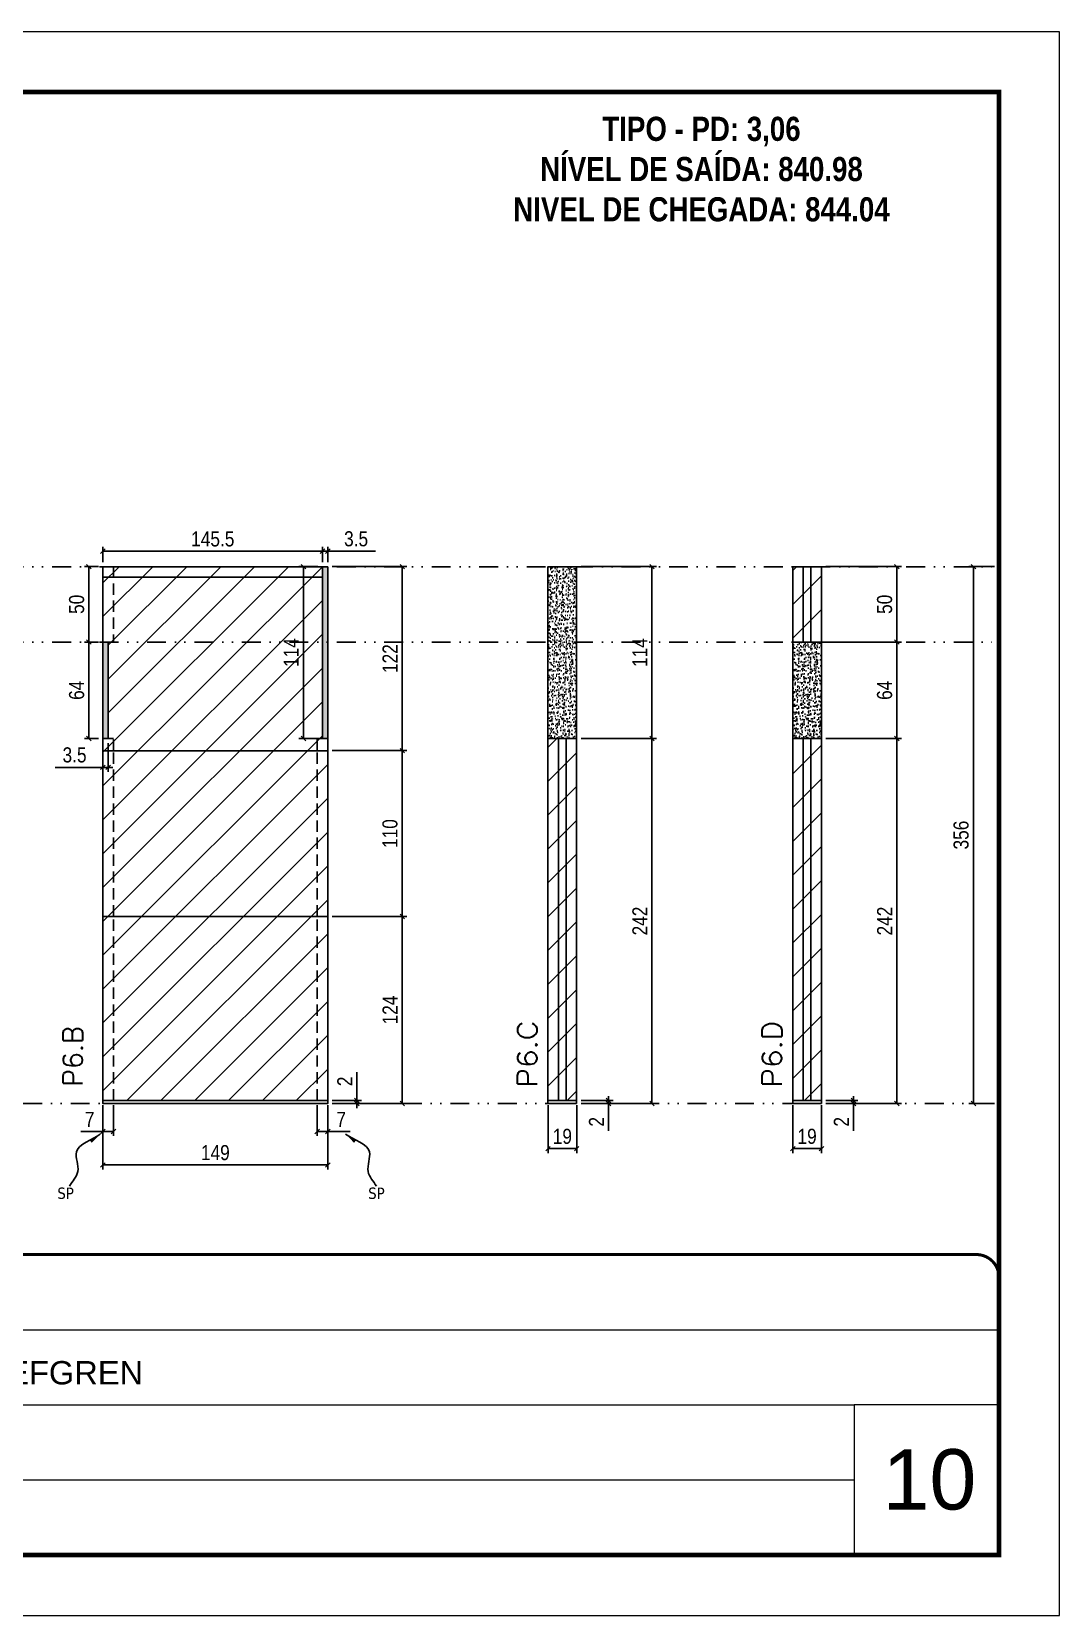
# Model space of a CAD drawing. Extents: x 14400 to 27878, y -21631 to 6985.
# Drawn here: x 16816 to 17497, y 3638 to 4688 of the extents above; entities that cross this region are included whole.
import ezdxf

# ---------------------------------------------------------------- set-up
doc = ezdxf.new("R2010")
doc.units = 0
for name, pattern in [('CONTINUO', [0]), ('DASHED', [0.75, 0.5, -0.25]), ('DIVIDE2', [0.625, 0.25, -0.125, 0, -0.125, 0, -0.125]), ('HIDDEN', [0.375, 0.25, -0.125])]:
    doc.linetypes.add(name, pattern=pattern)
for name, color, linetype, lineweight in [('CARIMBO', 255, 'Continuous', 9), ('Folhas', 255, 'Continuous', 9), ('Hachura', 251, 'Continuous', 9), ('SARRAFO DE PRESSAO', 251, 'DASHED', 9), ('Texto Seção', 7, 'Continuous', 15)]:
    doc.layers.add(name, color=color, linetype=linetype, lineweight=lineweight)
for name, color, linetype in [('COTA', 241, 'Continuous'), ('NOMENCLATURA', 7, 'Continuous'), ('Nível', 160, 'Continuous'), ('Painéis', 200, 'Continuous'), ('SARR_2.2x7', 40, 'Continuous'), ('texto', 7, 'Continuous')]:
    doc.layers.add(name, color=color, linetype=linetype)
doc.styles.add('ARIAL', font='arial.ttf')
doc.styles.add('COTA TECNICA', font='techl___.ttf', dxfattribs={"height": 10})
doc.styles.add('COTA TECNICA-50', font='techl___.ttf', dxfattribs={"height": 10})
doc.styles.add('REGUA-120', font='ROMANS.shx', dxfattribs={"height": 15})
doc.styles.add('ROMANC', font='techb___.ttf', dxfattribs={"height": 2.5})
doc.styles.get("Standard").update_dxf_attribs({"font": 'arial.ttf'})
doc.dimstyles.new('COTA PAINEL-50', dxfattribs={"dimtxt": 10, "dimasz": 3, "dimexe": 3, "dimexo": 3, "dimgap": 3, "dimtad": 1, "dimdec": 1, "dimzin": 12, "dimdsep": 46, "dimtxsty": 'COTA TECNICA-50', "dimblk1": 'OBLIQUE', "dimblk2": 'OBLIQUE', "dimsah": 1, "dimcen": 0.9, "dimclrd": 4, "dimclre": 4, "dimclrt": 240, "dimadec": 1, "dimazin": 3, "dimtfac": 1, "dimtdec": 1, "dimtmove": 0, "dimatfit": 3, "dimfxl": 1, "dimtolj": 1, "dimtzin": 12, "dimarcsym": 0})
doc.dimstyles.new('PAINEL', dxfattribs={"dimtxt": 10, "dimasz": 3, "dimexe": 3, "dimexo": 3, "dimgap": 3, "dimtad": 1, "dimdec": 1, "dimzin": 12, "dimdsep": 46, "dimtxsty": 'COTA TECNICA', "dimblk1": 'OBLIQUE', "dimblk2": 'OBLIQUE', "dimsah": 1, "dimcen": 0.9, "dimclrd": 4, "dimclre": 4, "dimclrt": 240, "dimadec": 1, "dimazin": 3, "dimtfac": 1, "dimtdec": 1, "dimtmove": 0, "dimatfit": 3, "dimfxl": 1, "dimtolj": 1, "dimtzin": 12, "dimarcsym": 0})
doc.dimstyles.get("Standard").update_dxf_attribs({"dimtxt": 0.18, "dimasz": 0.18, "dimexe": 0.18, "dimexo": 0.0625, "dimgap": 0.09, "dimtad": 0, "dimtih": 1, "dimtoh": 1, "dimdec": 4, "dimzin": 0, "dimdsep": 46, "dimtxsty": 'Standard', "dimcen": 0.09, "dimadec": 0, "dimazin": 0, "dimtfac": 1, "dimtdec": 4, "dimtofl": 0, "dimtmove": 0, "dimatfit": 3, "dimfxl": 1, "dimtolj": 1, "dimtzin": 0, "dimarcsym": 0})
pattern_1 = [(50, (-1585, 2e-12), (5.4655401, -0.4781726), [0.5715, -6.2865]), (355, (-1585, 2e-12), (-1.0573026, 5.7317054), [0.4572, -5.0292175]), (100.451445, (-1584.5445, -0.04), (4.4082374, 5.2535326), [0.4857003, -5.3427073]), (46.1842, (-1585, 1.524), (8.1323712, -1.2612698), [0.85725, -9.42975]), (96.635558, (-1584.322, 1.419), (7.122124, 7.4227837), [0.7285507, -8.0140682]), (351.18415, (-1585, 1.524), (7.122124, 7.4227837), [0.685799, -7.543792]), (21, (-1584.238, 1.143), (4.5484317, -3.0679559), [0.5715, -6.2865]), (326, (-1584.238, 1.143), (1.8540609, 5.525639), [0.4572, -5.0292]), (71.451445, (-1583.859, 0.8873), (6.4024926, 2.457683), [0.4857003, -5.3426981]), (37.5, (-1585, 2e-12), (0.0926581, 2.53665117), [0, -4.96824, 0, -5.1054, 0, -5.04825]), (7.5, (-1585, 2e-12), (2.00458988, 3.00541724), [0, -2.91084, 0, -4.85394, 0, -1.92405]), (327.5, (-1586.6993, 2e-12), (4.06771786, -0.17186232), [0, -1.905, 0, -5.9436, 0, -7.8867]), (317.5, (-1587.4613, 2e-12), (4.44387544, 0.7627947), [0, -2.4765, 0, -3.94716, 0, -5.6007])]

# ---------------------------------------------------------------- blocks, each defined once
blk = doc.blocks.new('9999999999')
at = {"color": 30, "linetype": 'CONTINUO'}
for p, q in [((98564.6, 34379.6), (99584, 34379.6)), ((98564.6, 34329.8), (99488, 34329.8)), ((99584, 34329.8), (99488, 34329.8)), ((99488, 34329.8), (99488, 34230.2)), ((98564.6, 34280), (99488, 34280))]:
    blk.add_line(p, q, dxfattribs=at)
at = {"color": 30, "linetype": 'CONTINUO', "const_width": 2}
blk.add_lwpolyline([(99584, 34230.2), (99584, 34414.4, 0.414214), (99569, 34429.4), (98229, 34429.4, 0.414214), (98214, 34414.4), (98214, 34245.2, 0.414214), (98229, 34230.2), (99584, 34230.2)], format="xyb", dxfattribs=at)
at = {"layer": 'Folhas'}
blk.add_lwpolyline([(98139, 34190.2), (99624, 34190.2), (99624, 35240.2), (98139, 35240.2)], close=True, dxfattribs=at)
at = {"layer": 'Folhas', "color": 30, "const_width": 3}
blk.add_lwpolyline([(98214, 34230.2), (99584, 34230.2), (99584, 35200.2), (98214, 35200.2)], close=True, dxfattribs=at)
at = {"color": 7, "linetype": 'Continuous', "ltscale": 5, "style": 'ARIAL'}
blk.add_text('LEAF LOEFGREN', height=15.483, dxfattribs=at).set_placement((98837.7, 34343.3))
blk = doc.blocks.new('_Oblique')
at = {"color": 0, "linetype": 'ByBlock', "lineweight": -2}
blk.add_line((-0.5, -0.5), (0.5, 0.5), dxfattribs=at)
blk = doc.blocks.new('*D999')
at = {"layer": 'COTA', "color": 4, "lineweight": -2, "transparency": 16777216}
for p, q in [((17454, 4332.9), (17437.1, 4332.9)), ((17440.1, 3976.9), (17440.1, 4332.9)), ((17454, 3976.9), (17437.1, 3976.9))]:
    blk.add_line(p, q, dxfattribs=at)
at = {"layer": 'Defpoints', "color": 0, "transparency": 16777216}
for p in [(17440.1, 4332.9), (17457, 4332.9), (17457, 3976.9)]:
    blk.add_point(p, dxfattribs=at)
at = {"layer": 'COTA', "color": 4, "lineweight": -2, "transparency": 16777216, "xscale": 3, "yscale": 3, "zscale": 3}
for p, rotation in [((17440.1, 4332.9), 90), ((17440.1, 3976.9), 270)]:
    blk.add_blockref('_Oblique', p, dxfattribs=dict(at, rotation=rotation))
at = {"layer": 'COTA', "color": 240, "transparency": 16777216, "insert": (17431.9, 4154.9), "char_height": 10, "attachment_point": 5, "rotation": 90, "style": 'COTA TECNICA'}
blk.add_mtext('\\A1;356', dxfattribs=at)
blk = doc.blocks.new('*D989')
at = {"layer": 'COTA', "color": 4, "lineweight": -2, "transparency": 16777216}
for p, q in [((16863.1, 3975.9), (16863.1, 3933.2)), ((17012.1, 3975.9), (17012.1, 3933.2)), ((17012.1, 3936.2), (16863.1, 3936.2))]:
    blk.add_line(p, q, dxfattribs=at)
at = {"layer": 'Defpoints', "color": 0, "transparency": 16777216}
for p in [(16863.1, 3978.9), (17012.1, 3978.9), (16863.1, 3936.2)]:
    blk.add_point(p, dxfattribs=at)
at = {"layer": 'COTA', "color": 4, "lineweight": -2, "transparency": 16777216, "xscale": 3, "yscale": 3, "zscale": 3, "rotation": 180}
blk.add_blockref('_Oblique', (16863.1, 3936.2), dxfattribs=at)
at = {"layer": 'COTA', "color": 4, "lineweight": -2, "transparency": 16777216, "xscale": 3, "yscale": 3, "zscale": 3}
blk.add_blockref('_Oblique', (17012.1, 3936.2), dxfattribs=at)
at = {"layer": 'COTA', "color": 240, "transparency": 16777216, "insert": (16937.6, 3944.3), "char_height": 10, "attachment_point": 5, "style": 'COTA TECNICA'}
blk.add_mtext('\\A1;149', dxfattribs=at)
blk = doc.blocks.new('*D990')
at = {"layer": 'COTA', "color": 4, "lineweight": -2, "transparency": 16777216}
for p, q in [((17005.1, 3975.9), (17005.1, 3955.4)), ((17012.1, 3973.9), (17012.1, 3955.4)), ((17005.1, 3958.4), (17012.1, 3958.4)), ((17012.1, 3958.4), (17026.9, 3958.4))]:
    blk.add_line(p, q, dxfattribs=at)
at = {"layer": 'Defpoints', "color": 0, "transparency": 16777216}
for p in [(17005.1, 3978.9), (17012.1, 3976.9), (17012.1, 3958.4)]:
    blk.add_point(p, dxfattribs=at)
at = {"layer": 'COTA', "color": 4, "lineweight": -2, "transparency": 16777216, "xscale": 3, "yscale": 3, "zscale": 3, "rotation": 180}
blk.add_blockref('_Oblique', (17005.1, 3958.4), dxfattribs=at)
at = {"layer": 'COTA', "color": 4, "lineweight": -2, "transparency": 16777216, "xscale": 3, "yscale": 3, "zscale": 3}
blk.add_blockref('_Oblique', (17012.1, 3958.4), dxfattribs=at)
at = {"layer": 'COTA', "color": 240, "transparency": 16777216, "insert": (17021, 3966.4), "char_height": 10, "attachment_point": 5, "style": 'COTA TECNICA-50'}
blk.add_mtext('\\A1;7', dxfattribs=at)
blk = doc.blocks.new('*D991')
at = {"layer": 'COTA', "color": 4, "lineweight": -2, "transparency": 16777216}
for p, q in [((16863.1, 3973.9), (16863.1, 3955.4)), ((16870.1, 3975.9), (16870.1, 3955.4)), ((16863.1, 3958.4), (16848.4, 3958.4)), ((16870.1, 3958.4), (16863.1, 3958.4))]:
    blk.add_line(p, q, dxfattribs=at)
at = {"layer": 'Defpoints', "color": 0, "transparency": 16777216}
for p in [(16863.1, 3976.9), (16870.1, 3978.9), (16863.1, 3958.4)]:
    blk.add_point(p, dxfattribs=at)
at = {"layer": 'COTA', "color": 4, "lineweight": -2, "transparency": 16777216, "xscale": 3, "yscale": 3, "zscale": 3, "rotation": 180}
blk.add_blockref('_Oblique', (16863.1, 3958.4), dxfattribs=at)
at = {"layer": 'COTA', "color": 4, "lineweight": -2, "transparency": 16777216, "xscale": 3, "yscale": 3, "zscale": 3}
blk.add_blockref('_Oblique', (16870.1, 3958.4), dxfattribs=at)
at = {"layer": 'COTA', "color": 240, "transparency": 16777216, "insert": (16854.3, 3966.4), "char_height": 10, "attachment_point": 5, "style": 'COTA TECNICA-50'}
blk.add_mtext('\\A1;7', dxfattribs=at)
blk = doc.blocks.new('*D1004')
at = {"layer": 'COTA', "color": 4, "linetype": 'ByBlock', "lineweight": -2, "transparency": 16777216}
for p, q in [((17015.1, 4100.9), (17064.5, 4100.9)), ((17061.5, 3976.9), (17061.5, 4100.9)), ((17015.1, 3976.9), (17064.5, 3976.9))]:
    blk.add_line(p, q, dxfattribs=at)
at = {"layer": 'Defpoints', "color": 0, "linetype": 'ByBlock', "transparency": 16777216}
for p in [(17012.1, 4100.9), (17061.5, 4100.9), (17012.1, 3976.9)]:
    blk.add_point(p, dxfattribs=at)
at = {"layer": 'COTA', "color": 4, "linetype": 'ByBlock', "lineweight": -2, "transparency": 16777216, "xscale": 3, "yscale": 3, "zscale": 3}
for p, rotation in [((17061.5, 4100.9), 90), ((17061.5, 3976.9), 270)]:
    blk.add_blockref('_Oblique', p, dxfattribs=dict(at, rotation=rotation))
at = {"layer": 'COTA', "color": 240, "linetype": 'ByBlock', "transparency": 16777216, "insert": (17053.4, 4038.9), "char_height": 10, "attachment_point": 5, "rotation": 90, "style": 'COTA TECNICA'}
blk.add_mtext('\\A1;124', dxfattribs=at)
blk = doc.blocks.new('*D992')
at = {"layer": 'COTA', "color": 4, "lineweight": -2, "transparency": 16777216}
for p, q in [((17031.4, 3978.9), (17031.4, 3997.7)), ((17015.1, 3978.9), (17034.4, 3978.9)), ((17015.1, 3976.9), (17034.4, 3976.9)), ((17031.4, 3976.9), (17031.4, 3978.9)), ((17031.4, 3976.9), (17031.4, 3973.9))]:
    blk.add_line(p, q, dxfattribs=at)
at = {"layer": 'Defpoints', "color": 0, "transparency": 16777216}
for p in [(17012.1, 3978.9), (17012.1, 3976.9), (17031.4, 3976.9)]:
    blk.add_point(p, dxfattribs=at)
at = {"layer": 'COTA', "color": 4, "lineweight": -2, "transparency": 16777216, "xscale": 3, "yscale": 3, "zscale": 3}
for p, rotation in [((17031.4, 3978.9), 270), ((17031.4, 3976.9), 90)]:
    blk.add_blockref('_Oblique', p, dxfattribs=dict(at, rotation=rotation))
at = {"layer": 'COTA', "color": 240, "transparency": 16777216, "insert": (17023.4, 3991.6), "char_height": 10, "attachment_point": 5, "rotation": 90, "style": 'COTA TECNICA-50'}
blk.add_mtext('\\A1;2', dxfattribs=at)
blk = doc.blocks.new('*D1005')
at = {"layer": 'COTA', "color": 4, "linetype": 'ByBlock', "lineweight": -2, "transparency": 16777216}
for p, q in [((17015.1, 4100.9), (17064.5, 4100.9)), ((17061.5, 3976.9), (17061.5, 4100.9)), ((17015.1, 3976.9), (17064.5, 3976.9))]:
    blk.add_line(p, q, dxfattribs=at)
at = {"layer": 'Defpoints', "color": 0, "linetype": 'ByBlock', "transparency": 16777216}
for p in [(17012.1, 4100.9), (17061.5, 4100.9), (17012.1, 3976.9)]:
    blk.add_point(p, dxfattribs=at)
at = {"layer": 'COTA', "color": 4, "linetype": 'ByBlock', "lineweight": -2, "transparency": 16777216, "xscale": 3, "yscale": 3, "zscale": 3}
for p, rotation in [((17061.5, 4100.9), 90), ((17061.5, 3976.9), 270)]:
    blk.add_blockref('_Oblique', p, dxfattribs=dict(at, rotation=rotation))
at = {"layer": 'COTA', "color": 240, "linetype": 'ByBlock', "transparency": 16777216, "insert": (17053.4, 4038.9), "char_height": 10, "attachment_point": 5, "rotation": 90, "style": 'COTA TECNICA'}
blk.add_mtext('\\A1;124', dxfattribs=at)
blk = doc.blocks.new('*D1006')
at = {"layer": 'COTA', "color": 4, "lineweight": -2, "transparency": 16777216}
for p, q in [((17015.1, 4210.9), (17064.5, 4210.9)), ((17061.5, 4100.9), (17061.5, 4210.9)), ((17015.1, 4100.9), (17064.5, 4100.9))]:
    blk.add_line(p, q, dxfattribs=at)
at = {"layer": 'Defpoints', "color": 0, "transparency": 16777216}
for p in [(17012.1, 4210.9), (17061.5, 4210.9), (17012.1, 4100.9)]:
    blk.add_point(p, dxfattribs=at)
at = {"layer": 'COTA', "color": 4, "lineweight": -2, "transparency": 16777216, "xscale": 3, "yscale": 3, "zscale": 3}
for p, rotation in [((17061.5, 4210.9), 90), ((17061.5, 4100.9), 270)]:
    blk.add_blockref('_Oblique', p, dxfattribs=dict(at, rotation=rotation))
at = {"layer": 'COTA', "color": 240, "transparency": 16777216, "insert": (17053.4, 4155.9), "char_height": 10, "attachment_point": 5, "rotation": 90, "style": 'COTA TECNICA'}
blk.add_mtext('\\A1;110', dxfattribs=at)
blk = doc.blocks.new('*D993')
at = {"layer": 'COTA', "color": 4, "lineweight": -2, "transparency": 16777216}
for p, q in [((17158.1, 3975.9), (17158.1, 3944)), ((17177.1, 3975.9), (17177.1, 3944)), ((17158.1, 3947), (17177.1, 3947))]:
    blk.add_line(p, q, dxfattribs=at)
at = {"layer": 'Defpoints', "color": 0, "transparency": 16777216}
for p in [(17158.1, 3978.9), (17177.1, 3978.9), (17177.1, 3947)]:
    blk.add_point(p, dxfattribs=at)
at = {"layer": 'COTA', "color": 4, "lineweight": -2, "transparency": 16777216, "xscale": 3, "yscale": 3, "zscale": 3, "rotation": 180}
blk.add_blockref('_Oblique', (17158.1, 3947), dxfattribs=at)
at = {"layer": 'COTA', "color": 4, "lineweight": -2, "transparency": 16777216, "xscale": 3, "yscale": 3, "zscale": 3}
blk.add_blockref('_Oblique', (17177.1, 3947), dxfattribs=at)
at = {"layer": 'COTA', "color": 240, "transparency": 16777216, "insert": (17167.6, 3955.1), "char_height": 10, "attachment_point": 5, "style": 'COTA TECNICA'}
blk.add_mtext('\\A1;19', dxfattribs=at)
blk = doc.blocks.new('*D994')
at = {"layer": 'COTA', "color": 4, "lineweight": -2, "transparency": 16777216}
for p, q in [((17198.2, 3978.9), (17198.2, 3981.9)), ((17180.1, 3978.9), (17201.2, 3978.9)), ((17180.1, 3976.9), (17201.2, 3976.9)), ((17198.2, 3978.9), (17198.2, 3976.9)), ((17198.2, 3976.9), (17198.2, 3958.7))]:
    blk.add_line(p, q, dxfattribs=at)
at = {"layer": 'Defpoints', "color": 0, "transparency": 16777216}
for p in [(17177.1, 3978.9), (17177.1, 3976.9), (17198.2, 3978.9)]:
    blk.add_point(p, dxfattribs=at)
at = {"layer": 'COTA', "color": 4, "lineweight": -2, "transparency": 16777216, "xscale": 3, "yscale": 3, "zscale": 3}
for p, rotation in [((17198.2, 3978.9), 270), ((17198.2, 3976.9), 90)]:
    blk.add_blockref('_Oblique', p, dxfattribs=dict(at, rotation=rotation))
at = {"layer": 'COTA', "color": 240, "transparency": 16777216, "insert": (17190.2, 3964.8), "char_height": 10, "attachment_point": 5, "rotation": 90, "style": 'COTA TECNICA-50'}
blk.add_mtext('\\A1;2', dxfattribs=at)
blk = doc.blocks.new('*D995')
at = {"layer": 'COTA', "color": 4, "lineweight": -2, "transparency": 16777216}
for p, q in [((17180.1, 4218.9), (17230, 4218.9)), ((17227, 3976.9), (17227, 4218.9)), ((17180.1, 3976.9), (17230, 3976.9))]:
    blk.add_line(p, q, dxfattribs=at)
at = {"layer": 'Defpoints', "color": 0, "transparency": 16777216}
for p in [(17177.1, 4218.9), (17227, 4218.9), (17177.1, 3976.9)]:
    blk.add_point(p, dxfattribs=at)
at = {"layer": 'COTA', "color": 4, "lineweight": -2, "transparency": 16777216, "xscale": 3, "yscale": 3, "zscale": 3}
for p, rotation in [((17227, 4218.9), 90), ((17227, 3976.9), 270)]:
    blk.add_blockref('_Oblique', p, dxfattribs=dict(at, rotation=rotation))
at = {"layer": 'COTA', "color": 240, "transparency": 16777216, "insert": (17219, 4097.9), "char_height": 10, "attachment_point": 5, "rotation": 90, "style": 'COTA TECNICA-50'}
blk.add_mtext('\\A1;242', dxfattribs=at)
blk = doc.blocks.new('*D996')
at = {"layer": 'COTA', "color": 4, "lineweight": -2, "transparency": 16777216}
for p, q in [((17320.3, 3975.9), (17320.3, 3944)), ((17339.3, 3975.9), (17339.3, 3944)), ((17320.3, 3947), (17339.3, 3947))]:
    blk.add_line(p, q, dxfattribs=at)
at = {"layer": 'Defpoints', "color": 0, "transparency": 16777216}
for p in [(17320.3, 3978.9), (17339.3, 3978.9), (17339.3, 3947)]:
    blk.add_point(p, dxfattribs=at)
at = {"layer": 'COTA', "color": 4, "lineweight": -2, "transparency": 16777216, "xscale": 3, "yscale": 3, "zscale": 3, "rotation": 180}
blk.add_blockref('_Oblique', (17320.3, 3947), dxfattribs=at)
at = {"layer": 'COTA', "color": 4, "lineweight": -2, "transparency": 16777216, "xscale": 3, "yscale": 3, "zscale": 3}
blk.add_blockref('_Oblique', (17339.3, 3947), dxfattribs=at)
at = {"layer": 'COTA', "color": 240, "transparency": 16777216, "insert": (17329.8, 3955.1), "char_height": 10, "attachment_point": 5, "style": 'COTA TECNICA'}
blk.add_mtext('\\A1;19', dxfattribs=at)
blk = doc.blocks.new('*D997')
at = {"layer": 'COTA', "color": 4, "lineweight": -2, "transparency": 16777216}
for p, q in [((17360.5, 3978.9), (17360.5, 3981.9)), ((17342.3, 3978.9), (17363.5, 3978.9)), ((17342.3, 3976.9), (17363.5, 3976.9)), ((17360.5, 3978.9), (17360.5, 3976.9)), ((17360.5, 3976.9), (17360.5, 3958.7))]:
    blk.add_line(p, q, dxfattribs=at)
at = {"layer": 'Defpoints', "color": 0, "transparency": 16777216}
for p in [(17339.3, 3978.9), (17339.3, 3976.9), (17360.5, 3978.9)]:
    blk.add_point(p, dxfattribs=at)
at = {"layer": 'COTA', "color": 4, "lineweight": -2, "transparency": 16777216, "xscale": 3, "yscale": 3, "zscale": 3}
for p, rotation in [((17360.5, 3978.9), 270), ((17360.5, 3976.9), 90)]:
    blk.add_blockref('_Oblique', p, dxfattribs=dict(at, rotation=rotation))
at = {"layer": 'COTA', "color": 240, "transparency": 16777216, "insert": (17352.5, 3964.8), "char_height": 10, "attachment_point": 5, "rotation": 90, "style": 'COTA TECNICA-50'}
blk.add_mtext('\\A1;2', dxfattribs=at)
blk = doc.blocks.new('*D998')
at = {"layer": 'COTA', "color": 4, "lineweight": -2, "transparency": 16777216}
for p, q in [((17342.3, 4218.9), (17392.3, 4218.9)), ((17389.3, 3976.9), (17389.3, 4218.9)), ((17342.3, 3976.9), (17392.3, 3976.9))]:
    blk.add_line(p, q, dxfattribs=at)
at = {"layer": 'Defpoints', "color": 0, "transparency": 16777216}
for p in [(17339.3, 4218.9), (17389.3, 4218.9), (17339.3, 3976.9)]:
    blk.add_point(p, dxfattribs=at)
at = {"layer": 'COTA', "color": 4, "lineweight": -2, "transparency": 16777216, "xscale": 3, "yscale": 3, "zscale": 3}
for p, rotation in [((17389.3, 4218.9), 90), ((17389.3, 3976.9), 270)]:
    blk.add_blockref('_Oblique', p, dxfattribs=dict(at, rotation=rotation))
at = {"layer": 'COTA', "color": 240, "transparency": 16777216, "insert": (17381.2, 4097.9), "char_height": 10, "attachment_point": 5, "rotation": 90, "style": 'COTA TECNICA-50'}
blk.add_mtext('\\A1;242', dxfattribs=at)
blk = doc.blocks.new('*D1007')
at = {"layer": 'COTA', "color": 4, "lineweight": -2, "transparency": 16777216}
for p, q in [((17180.1, 4332.9), (17230, 4332.9)), ((17227, 4218.9), (17227, 4332.9)), ((17180.1, 4218.9), (17230, 4218.9))]:
    blk.add_line(p, q, dxfattribs=at)
at = {"layer": 'Defpoints', "color": 0, "transparency": 16777216}
for p in [(17177.1, 4332.9), (17227, 4332.9), (17177.1, 4218.9)]:
    blk.add_point(p, dxfattribs=at)
at = {"layer": 'COTA', "color": 4, "lineweight": -2, "transparency": 16777216, "xscale": 3, "yscale": 3, "zscale": 3}
for p, rotation in [((17227, 4332.9), 90), ((17227, 4218.9), 270)]:
    blk.add_blockref('_Oblique', p, dxfattribs=dict(at, rotation=rotation))
at = {"layer": 'COTA', "color": 240, "transparency": 16777216, "insert": (17219, 4275.9), "char_height": 10, "attachment_point": 5, "rotation": 90, "style": 'COTA TECNICA'}
blk.add_mtext('\\A1;114', dxfattribs=at)
blk = doc.blocks.new('*D1008')
at = {"layer": 'COTA', "color": 4, "lineweight": -2, "transparency": 16777216}
for p, q in [((17342.3, 4282.9), (17392.3, 4282.9)), ((17389.3, 4218.9), (17389.3, 4282.9)), ((17342.3, 4218.9), (17392.3, 4218.9))]:
    blk.add_line(p, q, dxfattribs=at)
at = {"layer": 'Defpoints', "color": 0, "transparency": 16777216}
for p in [(17339.3, 4282.9), (17389.3, 4282.9), (17339.3, 4218.9)]:
    blk.add_point(p, dxfattribs=at)
at = {"layer": 'COTA', "color": 4, "lineweight": -2, "transparency": 16777216, "xscale": 3, "yscale": 3, "zscale": 3}
for p, rotation in [((17389.3, 4282.9), 90), ((17389.3, 4218.9), 270)]:
    blk.add_blockref('_Oblique', p, dxfattribs=dict(at, rotation=rotation))
at = {"layer": 'COTA', "color": 240, "transparency": 16777216, "insert": (17381.2, 4250.9), "char_height": 10, "attachment_point": 5, "rotation": 90, "style": 'COTA TECNICA'}
blk.add_mtext('\\A1;64', dxfattribs=at)
blk = doc.blocks.new('*D1009')
at = {"layer": 'COTA', "color": 4, "lineweight": -2, "transparency": 16777216}
for p, q in [((17342.3, 4332.9), (17392.3, 4332.9)), ((17389.3, 4282.9), (17389.3, 4332.9)), ((17342.3, 4282.9), (17392.3, 4282.9))]:
    blk.add_line(p, q, dxfattribs=at)
at = {"layer": 'Defpoints', "color": 0, "transparency": 16777216}
for p in [(17339.3, 4332.9), (17389.3, 4332.9), (17339.3, 4282.9)]:
    blk.add_point(p, dxfattribs=at)
at = {"layer": 'COTA', "color": 4, "lineweight": -2, "transparency": 16777216, "xscale": 3, "yscale": 3, "zscale": 3}
for p, rotation in [((17389.3, 4332.9), 90), ((17389.3, 4282.9), 270)]:
    blk.add_blockref('_Oblique', p, dxfattribs=dict(at, rotation=rotation))
at = {"layer": 'COTA', "color": 240, "transparency": 16777216, "insert": (17381.2, 4307.9), "char_height": 10, "attachment_point": 5, "rotation": 90, "style": 'COTA TECNICA'}
blk.add_mtext('\\A1;50', dxfattribs=at)
blk = doc.blocks.new('*D2729')
at = {"layer": 'COTA', "color": 4, "lineweight": -2, "transparency": 16777216}
for p, q in [((17015.1, 4332.9), (17064.5, 4332.9)), ((17061.5, 4210.9), (17061.5, 4332.9)), ((17015.1, 4210.9), (17064.5, 4210.9))]:
    blk.add_line(p, q, dxfattribs=at)
at = {"layer": 'Defpoints', "color": 0, "transparency": 16777216}
for p in [(17012.1, 4332.9), (17061.5, 4332.9), (17012.1, 4210.9)]:
    blk.add_point(p, dxfattribs=at)
at = {"layer": 'COTA', "color": 4, "lineweight": -2, "transparency": 16777216, "xscale": 3, "yscale": 3, "zscale": 3}
for p, rotation in [((17061.5, 4332.9), 90), ((17061.5, 4210.9), 270)]:
    blk.add_blockref('_Oblique', p, dxfattribs=dict(at, rotation=rotation))
at = {"layer": 'COTA', "color": 240, "transparency": 16777216, "insert": (17053.4, 4271.9), "char_height": 10, "attachment_point": 5, "rotation": 90, "style": 'COTA TECNICA'}
blk.add_mtext('\\A1;122', dxfattribs=at)
blk = doc.blocks.new('*D2730')
at = {"layer": 'COTA', "color": 4, "lineweight": -2, "transparency": 16777216}
for p, q in [((16863.1, 4215.9), (16863.1, 4196.8)), ((16866.6, 4215.9), (16866.6, 4196.8)), ((16863.1, 4199.8), (16831.5, 4199.8)), ((16866.6, 4199.8), (16863.1, 4199.8)), ((16866.6, 4199.8), (16869.6, 4199.8))]:
    blk.add_line(p, q, dxfattribs=at)
at = {"layer": 'Defpoints', "color": 0, "transparency": 16777216}
for p in [(16863.1, 4218.9), (16866.6, 4218.9), (16863.1, 4199.8)]:
    blk.add_point(p, dxfattribs=at)
at = {"layer": 'COTA', "color": 4, "lineweight": -2, "transparency": 16777216, "xscale": 3, "yscale": 3, "zscale": 3}
blk.add_blockref('_Oblique', (16863.1, 4199.8), dxfattribs=at)
at = {"layer": 'COTA', "color": 4, "lineweight": -2, "transparency": 16777216, "xscale": 3, "yscale": 3, "zscale": 3, "rotation": 180}
blk.add_blockref('_Oblique', (16866.6, 4199.8), dxfattribs=at)
at = {"layer": 'COTA', "color": 240, "transparency": 16777216, "insert": (16844.3, 4208), "char_height": 10, "attachment_point": 5, "style": 'COTA TECNICA'}
blk.add_mtext('\\A1;3.5', dxfattribs=at)
blk = doc.blocks.new('*D2731')
at = {"layer": 'COTA', "color": 4, "lineweight": -2, "transparency": 16777216}
for p, q in [((16860.1, 4282.9), (16850.8, 4282.9)), ((16853.8, 4282.9), (16853.8, 4218.9)), ((16860.1, 4218.9), (16850.8, 4218.9))]:
    blk.add_line(p, q, dxfattribs=at)
at = {"layer": 'Defpoints', "color": 0, "transparency": 16777216}
for p in [(16863.1, 4282.9), (16853.8, 4218.9), (16863.1, 4218.9)]:
    blk.add_point(p, dxfattribs=at)
at = {"layer": 'COTA', "color": 4, "lineweight": -2, "transparency": 16777216, "xscale": 3, "yscale": 3, "zscale": 3}
for p, rotation in [((16853.8, 4282.9), 90), ((16853.8, 4218.9), 270)]:
    blk.add_blockref('_Oblique', p, dxfattribs=dict(at, rotation=rotation))
at = {"layer": 'COTA', "color": 240, "transparency": 16777216, "insert": (16845.7, 4250.9), "char_height": 10, "attachment_point": 5, "rotation": 90, "style": 'COTA TECNICA'}
blk.add_mtext('\\A1;64', dxfattribs=at)
blk = doc.blocks.new('*D2732')
at = {"layer": 'COTA', "color": 4, "lineweight": -2, "transparency": 16777216}
for p, q in [((16860.1, 4332.9), (16850.8, 4332.9)), ((16853.8, 4282.9), (16853.8, 4332.9)), ((16860.1, 4282.9), (16850.8, 4282.9))]:
    blk.add_line(p, q, dxfattribs=at)
at = {"layer": 'Defpoints', "color": 0, "transparency": 16777216}
for p in [(16853.8, 4332.9), (16863.1, 4332.9), (16863.1, 4282.9)]:
    blk.add_point(p, dxfattribs=at)
at = {"layer": 'COTA', "color": 4, "lineweight": -2, "transparency": 16777216, "xscale": 3, "yscale": 3, "zscale": 3}
for p, rotation in [((16853.8, 4332.9), 90), ((16853.8, 4282.9), 270)]:
    blk.add_blockref('_Oblique', p, dxfattribs=dict(at, rotation=rotation))
at = {"layer": 'COTA', "color": 240, "transparency": 16777216, "insert": (16845.7, 4307.9), "char_height": 10, "attachment_point": 5, "rotation": 90, "style": 'COTA TECNICA'}
blk.add_mtext('\\A1;50', dxfattribs=at)
blk = doc.blocks.new('*D2733')
at = {"layer": 'COTA', "color": 4, "lineweight": -2, "transparency": 16777216}
for p, q in [((16863.1, 4335.9), (16863.1, 4346.1)), ((16863.1, 4343.1), (17008.6, 4343.1)), ((17008.6, 4335.9), (17008.6, 4346.1))]:
    blk.add_line(p, q, dxfattribs=at)
at = {"layer": 'Defpoints', "color": 0, "transparency": 16777216}
for p in [(17008.6, 4343.1), (16863.1, 4332.9), (17008.6, 4332.9)]:
    blk.add_point(p, dxfattribs=at)
at = {"layer": 'COTA', "color": 4, "lineweight": -2, "transparency": 16777216, "xscale": 3, "yscale": 3, "zscale": 3, "rotation": 180}
blk.add_blockref('_Oblique', (16863.1, 4343.1), dxfattribs=at)
at = {"layer": 'COTA', "color": 4, "lineweight": -2, "transparency": 16777216, "xscale": 3, "yscale": 3, "zscale": 3}
blk.add_blockref('_Oblique', (17008.6, 4343.1), dxfattribs=at)
at = {"layer": 'COTA', "color": 240, "transparency": 16777216, "insert": (16935.9, 4351.2), "char_height": 10, "attachment_point": 5, "style": 'COTA TECNICA'}
blk.add_mtext('\\A1;145.5', dxfattribs=at)
blk = doc.blocks.new('*D2734')
at = {"layer": 'COTA', "color": 4, "lineweight": -2, "transparency": 16777216}
for p, q in [((17008.6, 4343.1), (17005.6, 4343.1)), ((17008.6, 4335.9), (17008.6, 4346.1)), ((17008.6, 4343.1), (17012.1, 4343.1)), ((17012.1, 4335.9), (17012.1, 4346.1)), ((17012.1, 4343.1), (17043.7, 4343.1))]:
    blk.add_line(p, q, dxfattribs=at)
at = {"layer": 'Defpoints', "color": 0, "transparency": 16777216}
for p in [(17012.1, 4343.1), (17008.6, 4332.9), (17012.1, 4332.9)]:
    blk.add_point(p, dxfattribs=at)
at = {"layer": 'COTA', "color": 4, "lineweight": -2, "transparency": 16777216, "xscale": 3, "yscale": 3, "zscale": 3}
blk.add_blockref('_Oblique', (17008.6, 4343.1), dxfattribs=at)
at = {"layer": 'COTA', "color": 4, "lineweight": -2, "transparency": 16777216, "xscale": 3, "yscale": 3, "zscale": 3, "rotation": 180}
blk.add_blockref('_Oblique', (17012.1, 4343.1), dxfattribs=at)
at = {"layer": 'COTA', "color": 240, "transparency": 16777216, "insert": (17030.9, 4351.3), "char_height": 10, "attachment_point": 5, "style": 'COTA TECNICA'}
blk.add_mtext('\\A1;3.5', dxfattribs=at)
blk = doc.blocks.new('*D3047')
at = {"layer": 'COTA', "color": 4, "lineweight": -2, "transparency": 16777216}
for p, q in [((17005.6, 4332.9), (16993, 4332.9)), ((16996, 4218.9), (16996, 4332.9)), ((17005.6, 4218.9), (16993, 4218.9))]:
    blk.add_line(p, q, dxfattribs=at)
at = {"layer": 'Defpoints', "color": 0, "transparency": 16777216}
for p in [(16996, 4332.9), (17008.6, 4332.9), (17008.6, 4218.9)]:
    blk.add_point(p, dxfattribs=at)
at = {"layer": 'COTA', "color": 4, "lineweight": -2, "transparency": 16777216, "xscale": 3, "yscale": 3, "zscale": 3}
for p, rotation in [((16996, 4332.9), 90), ((16996, 4218.9), 270)]:
    blk.add_blockref('_Oblique', p, dxfattribs=dict(at, rotation=rotation))
at = {"layer": 'COTA', "color": 240, "transparency": 16777216, "insert": (16987.9, 4275.9), "char_height": 10, "attachment_point": 5, "rotation": 90, "style": 'COTA TECNICA'}
blk.add_mtext('\\A1;114', dxfattribs=at)

msp = doc.modelspace()

# ---------------------------------------------------------------- hatches: boundary and pattern name
at = {"layer": 'COTA'}
h = msp.add_hatch(dxfattribs=at)
h.set_pattern_fill('AR-CONC', color=256, scale=0.03)
h.set_pattern_definition(pattern_1)
h.paths.add_polyline_path([(16863.138, 4218.86), (16866.638, 4218.86), (16866.638, 4282.86), (16863.138, 4282.86)])
h.paths.add_polyline_path([(17008.638, 4282.86), (17012.138, 4282.86), (17012.138, 4332.86), (17008.638, 4332.86)])
h.paths.add_polyline_path([(17008.638, 4218.86), (17012.138, 4218.86), (17012.138, 4282.86), (17008.638, 4282.86)])
h = msp.add_hatch(dxfattribs=at)
h.set_pattern_fill('AR-CONC', color=256, scale=0.03)
h.set_pattern_definition(pattern_1)
h.paths.add_polyline_path([(17177.053, 4332.86), (17158.053, 4332.86), (17158.053, 4218.86), (17177.053, 4218.86)])
h = msp.add_hatch(dxfattribs=at)
h.set_pattern_fill('AR-CONC', color=256, scale=0.03)
h.set_pattern_definition([(50, (-1422.775, 2e-12), (5.4655401, -0.4781726), [0.5715, -6.2865]), (355, (-1422.775, 2e-12), (-1.0573026, 5.7317054), [0.4572, -5.0292175]), (100.451445, (-1422.3197, -0.04), (4.4082374, 5.2535326), [0.4857003, -5.3427073]), (46.1842, (-1422.775, 1.524), (8.1323712, -1.2612698), [0.85725, -9.42975]), (96.635558, (-1422.0975, 1.419), (7.122124, 7.4227837), [0.7285507, -8.0140682]), (351.18415, (-1422.775, 1.524), (7.122124, 7.4227837), [0.685799, -7.543792]), (21, (-1422.013, 1.143), (4.5484317, -3.0679559), [0.5715, -6.2865]), (326, (-1422.013, 1.143), (1.8540609, 5.525639), [0.4572, -5.0292]), (71.451445, (-1421.634, 0.8873), (6.4024926, 2.457683), [0.4857003, -5.3426981]), (37.5, (-1422.7752, 2e-12), (0.0926581, 2.53665117), [0, -4.96824, 0, -5.1054, 0, -5.04825]), (7.5, (-1422.7752, 2e-12), (2.00458988, 3.00541724), [0, -2.91084, 0, -4.85394, 0, -1.92405]), (327.5, (-1424.4744, 2e-12), (4.06771786, -0.17186232), [0, -1.905, 0, -5.9436, 0, -7.8867]), (317.5, (-1425.2364, 2e-12), (4.44387544, 0.7627947), [0, -2.4765, 0, -3.94716, 0, -5.6007])])
h.paths.add_polyline_path([(17339.278, 4282.86), (17320.278, 4282.86), (17320.278, 4218.86), (17339.278, 4218.86)])
at = {"layer": 'Hachura'}
h = msp.add_hatch(dxfattribs=at)
h.set_pattern_fill('ANSI31', color=256, scale=5)
h.set_pattern_definition([(45, (13.5, 2e-12), (-11.22532, 11.22532), [])])
h.paths.add_polyline_path([(16716.006, 4332.86), (16570.506, 4332.86), (16570.506, 4282.86), (16716.006, 4282.86)])
h.paths.add_polyline_path([(16716.006, 4218.86), (16712.506, 4218.86), (16712.506, 4260.86), (16570.506, 4260.86), (16570.506, 4218.86), (16567.006, 4218.86), (16567.006, 4138.86), (16716.006, 4138.86)])
h.paths.add_polyline_path([(16716.006, 4138.86), (16567.006, 4138.86), (16567.006, 4100.86), (16716.006, 4100.86)])
h.paths.add_polyline_path([(16716.006, 4100.86), (16567.006, 4100.86), (16567.006, 3978.86), (16716.006, 3978.86)])
h.paths.add_polyline_path([(17012.138, 4100.86), (16863.138, 4100.86), (16863.138, 3978.86), (17012.138, 3978.86)])
h.paths.add_polyline_path([(17012.138, 4210.86), (16863.138, 4210.86), (16863.138, 4100.86), (17012.138, 4100.86)])
h.paths.add_polyline_path([(17008.638, 4332.86), (16863.138, 4332.86), (16863.138, 4282.86), (16866.638, 4282.86), (16866.638, 4218.86), (16863.138, 4218.86), (16863.138, 4210.86), (17012.138, 4210.86), (17012.138, 4218.86), (17008.638, 4218.86)])
h.paths.add_polyline_path([(17177.053, 4218.86), (17158.053, 4218.86), (17158.053, 3978.86), (17177.053, 3978.86)])
h.paths.add_polyline_path([(17339.278, 4218.86), (17320.278, 4218.86), (17320.278, 3978.86), (17339.278, 3978.86)])
h.paths.add_polyline_path([(17339.278, 4332.86), (17320.278, 4332.86), (17320.278, 4282.86), (17339.278, 4282.86)])

# ---------------------------------------------------------------- linework, layer by layer
at = {"layer": 'COTA'}
for p, q in [((17012.138, 4332.86), (17008.638, 4332.86)), ((17012.138, 4218.86), (17012.138, 4332.86)), ((16863.138, 4282.86), (16863.138, 4218.86))]:
    msp.add_line(p, q, dxfattribs=at)
for points in [[(17158.053, 4218.86), (17177.053, 4218.86), (17177.053, 4332.86), (17158.053, 4332.86)], [(17320.278, 4218.86), (17339.278, 4218.86), (17339.278, 4282.86), (17320.278, 4282.86)]]:
    msp.add_lwpolyline(points, close=True, dxfattribs=at)
at = {"layer": 'Nível', "color": 4, "linetype": 'DIVIDE2', "ltscale": 50}
for p, q in [((16514.95, 4332.86), (17456.967, 4332.86)), ((16514.95, 4282.86), (17456.967, 4282.86)), ((16086.967, 3976.86), (17456.967, 3976.86))]:
    msp.add_line(p, q, dxfattribs=at)
at = {"layer": 'Painéis'}
for p, q in [((16863.138, 4332.86), (16863.138, 4282.86)), ((17008.638, 4332.86), (16863.138, 4332.86)), ((17008.638, 4218.86), (17008.638, 4332.86)), ((16863.138, 4282.86), (16870.138, 4282.86)), ((16866.638, 4282.86), (16866.638, 4218.86)), ((16870.138, 4218.86), (16863.138, 4218.86)), ((16863.138, 4218.86), (16863.138, 3978.86)), ((17012.138, 4210.86), (16863.138, 4210.86)), ((17012.138, 4218.86), (17005.138, 4218.86)), ((17012.138, 3978.86), (17012.138, 4218.86)), ((17158.053, 4218.86), (17158.053, 3978.86)), ((17158.053, 4218.86), (17177.053, 4218.86)), ((17177.053, 4218.86), (17177.053, 3978.86)), ((17320.278, 4218.86), (17320.278, 3978.86)), ((17320.278, 4218.86), (17339.278, 4218.86)), ((17339.278, 4218.86), (17339.278, 3978.86)), ((17012.138, 4100.86), (16863.138, 4100.86)), ((16863.138, 3978.86), (17012.138, 3978.86)), ((17158.053, 3978.86), (17177.053, 3978.86)), ((17158.053, 3976.86), (17158.053, 3978.86)), ((17177.053, 3976.86), (17158.053, 3976.86)), ((17177.053, 3978.86), (17177.053, 3976.86)), ((17320.278, 3978.86), (17339.278, 3978.86)), ((17320.278, 3976.86), (17320.278, 3978.86)), ((17339.278, 3976.86), (17320.278, 3976.86)), ((17339.278, 3978.86), (17339.278, 3976.86))]:
    msp.add_line(p, q, dxfattribs=at)
for points in [[(17320.278, 4282.86), (17339.278, 4282.86), (17339.278, 4332.86), (17320.278, 4332.86)], [(17012.138, 3978.86), (16863.138, 3978.86), (16863.138, 3976.86), (17012.138, 3976.86)]]:
    msp.add_lwpolyline(points, close=True, dxfattribs=at)
at = {"layer": 'SARR_2.2x7', "linetype": 'HIDDEN', "ltscale": 30}
for p, q in [((16870.138, 4332.86), (16870.138, 4282.86)), ((16870.138, 4210.86), (16870.138, 4218.86)), ((16870.138, 4100.86), (16870.138, 4210.86)), ((17005.138, 4210.86), (17005.138, 4218.86)), ((17005.138, 4100.86), (17005.138, 4210.86)), ((16870.138, 3978.86), (16870.138, 4100.86)), ((17005.138, 3978.86), (17005.138, 4100.86))]:
    msp.add_line(p, q, dxfattribs=at)
at = {"layer": 'SARR_2.2x7'}
for p, q in [((17327.278, 4282.86), (17327.278, 4332.86)), ((17332.278, 4282.86), (17332.278, 4332.86)), ((17008.638, 4325.86), (16863.138, 4325.86)), ((17165.053, 4218.86), (17165.053, 3978.86)), ((17170.053, 4218.86), (17170.053, 3978.86)), ((17327.278, 4218.86), (17327.278, 3978.86)), ((17332.278, 4218.86), (17332.278, 3978.86))]:
    msp.add_line(p, q, dxfattribs=at)

# ---------------------------------------------------------------- block references
at = {"layer": 'SARRAFO DE PRESSAO', "color": 6, "linetype": 'ByBlock'}
msp.add_blockref('9999999999', (-82127.011, -30552.628), dxfattribs=at)

# ---------------------------------------------------------------- texts
at = {"layer": 'CARIMBO', "style": 'ARIAL'}
msp.add_text('10', height=40, dxfattribs=at).set_placement((17379.828, 3707.721))
at = {"layer": 'NOMENCLATURA', "color": 2, "insert": (17259.806, 4631.162), "char_height": 16, "attachment_point": 2, "style": 'ROMANC'}
msp.add_mtext_dynamic_manual_height_columns('TIPO - PD: 3,06\\PNÍVEL DE SAÍDA: 840.98\\PNIVEL DE CHEGADA: 844.04', width=432.35115, gutter_width=1, heights=[0], dxfattribs=at)
at = {"layer": 'texto', "color": 0, "char_height": 7.5, "attachment_point": 5}
for insert in [(16838.361, 3917.369), (17044.385, 3917.369)]:
    msp.add_mtext('{\\fTahoma|b0|i0|c0|p34;\\C4;SP}', dxfattribs=dict(at, insert=insert))
at = {"layer": 'Texto Seção', "style": 'REGUA-120', "width": 1.1}
for s, p in [('P6.C', (17150.804, 3987.624)), ('P6.D', (17313.029, 3987.624))]:
    msp.add_text(s, height=13, rotation=90, dxfattribs=at).set_placement(p)
at = {"layer": 'Texto Seção', "insert": (16849.667, 3988.112), "char_height": 13, "width": 285.32988, "attachment_point": 7, "rotation": 90, "style": 'REGUA-120'}
msp.add_mtext('P6.B', dxfattribs=at)

# ---------------------------------------------------------------- dimensions: what is measured, and where the dimension line sits
at = {"layer": 'COTA'}
for base, p1, p2, dimstyle, picture, middle in [((17008.638, 4343.096), (16863.138, 4332.86), (17008.638, 4332.86), 'PAINEL', '*D2733', (16935.888, 4351.206)), ((17012.138, 4343.096), (17008.638, 4332.86), (17012.138, 4332.86), 'PAINEL', '*D2734', (17030.94, 4351.315)), ((16863.138, 4199.781), (16866.638, 4218.86), (16863.138, 4218.86), 'PAINEL', '*D2730', (16844.335, 4208)), ((17012.138, 3958.35), (17005.138, 3978.86), (17012.138, 3976.86), 'COTA PAINEL-50', '*D990', (17021.003, 3966.423))]:
    dim = msp.add_linear_dim(base=base, p1=p1, p2=p2, dimstyle=dimstyle, dxfattribs=at)
    dim.commit()
    dim.dimension.update_dxf_attribs({"geometry": picture, "text_midpoint": middle})
for base, p1, p2, angle, dimstyle, picture, middle in [((16853.82, 4332.86), (16863.138, 4282.86), (16863.138, 4332.86), 90, 'PAINEL', '*D2732', (16845.71, 4307.86)), ((16996.012, 4332.86), (17008.638, 4218.86), (17008.638, 4332.86), 90, 'PAINEL', '*D3047', (16987.939, 4275.86)), ((17061.505, 4332.86), (17012.138, 4210.86), (17012.138, 4332.86), 90, 'PAINEL', '*D2729', (17053.447, 4271.86)), ((17227.043, 4332.86), (17177.053, 4218.86), (17177.053, 4332.86), 90, 'PAINEL', '*D1007', (17218.97, 4275.86)), ((17389.268, 4332.86), (17339.278, 4282.86), (17339.278, 4332.86), 90, 'PAINEL', '*D1009', (17381.158, 4307.86)), ((17440.132, 4332.86), (17456.967, 3976.86), (17456.967, 4332.86), 90, 'PAINEL', '*D999', (17431.913, 4154.86)), ((16853.82, 4218.86), (16863.138, 4282.86), (16863.138, 4218.86), 90, 'PAINEL', '*D2731', (16845.717, 4250.86)), ((17389.268, 4282.86), (17339.278, 4218.86), (17339.278, 4282.86), 90, 'PAINEL', '*D1008', (17381.165, 4250.86)), ((17061.505, 4210.86), (17012.138, 4100.86), (17012.138, 4210.86), 90, 'PAINEL', '*D1006', (17053.403, 4155.86)), ((17227.043, 4218.86), (17177.053, 3976.86), (17177.053, 4218.86), 90, 'COTA PAINEL-50', '*D995', (17218.97, 4097.86)), ((17389.268, 4218.86), (17339.278, 3976.86), (17339.278, 4218.86), 90, 'COTA PAINEL-50', '*D998', (17381.195, 4097.86)), ((16863.138, 3958.35), (16870.138, 3978.86), (16863.138, 3976.86), 180, 'COTA PAINEL-50', '*D991', (16854.272, 3966.423))]:
    dim = msp.add_linear_dim(base=base, p1=p1, p2=p2, angle=angle, dimstyle=dimstyle, dxfattribs=at)
    dim.commit()
    dim.dimension.update_dxf_attribs({"geometry": picture, "text_midpoint": middle})
at = {"layer": 'COTA', "linetype": 'ByBlock'}
for picture in ['*D1004', '*D1005']:
    dim = msp.add_aligned_dim(p1=(17012.138, 3976.86), p2=(17012.138, 4100.86), distance=-49.367, dimstyle='PAINEL', dxfattribs=at)
    dim.commit()
    dim.dimension.update_dxf_attribs({"geometry": picture, "text_midpoint": (17053.432, 4038.86)})
at = {"layer": 'COTA'}
for base, p1, p2, picture, middle in [((17031.396, 3976.86), (17012.138, 3978.86), (17012.138, 3976.86), '*D992', (17031.396, 3991.607)), ((17198.247, 3978.86), (17177.053, 3976.86), (17177.053, 3978.86), '*D994', (17198.247, 3964.805)), ((17360.472, 3978.86), (17339.278, 3976.86), (17339.278, 3978.86), '*D997', (17360.472, 3964.805))]:
    dim = msp.add_linear_dim(base=base, p1=p1, p2=p2, angle=90, dimstyle='COTA PAINEL-50', dxfattribs=at)
    dim.commit()
    dim.dimension.update_dxf_attribs({"geometry": picture, "text_midpoint": middle, "dimtype": 160})
dim = msp.add_linear_dim(base=(16863.138, 3936.182), p1=(17012.138, 3978.86), p2=(16863.138, 3978.86), angle=180, dimstyle='PAINEL', override={"dimarcsym": 2}, dxfattribs=at)
dim.commit()
dim.dimension.update_dxf_attribs({"geometry": '*D989', "text_midpoint": (16937.638, 3944.285)})
for base, p1, p2, picture, middle in [((17177.053, 3946.966), (17158.053, 3978.86), (17177.053, 3978.86), '*D993', (17167.553, 3955.054)), ((17339.278, 3946.966), (17320.278, 3978.86), (17339.278, 3978.86), '*D996', (17329.778, 3955.054))]:
    dim = msp.add_linear_dim(base=base, p1=p1, p2=p2, dimstyle='PAINEL', override={"dimarcsym": 2}, dxfattribs=at)
    dim.commit()
    dim.dimension.update_dxf_attribs({"geometry": picture, "text_midpoint": middle})

# ---------------------------------------------------------------- leaders
at = {"layer": 'COTA', "path_type": 1}
for points in [[(16861.309, 3956.68), (16845.524, 3944.844), (16846.449, 3931.838), (16840.896, 3922.056)], [(17023.967, 3956.68), (17039.752, 3944.844), (17038.827, 3931.838), (17044.379, 3922.056)]]:
    msp.add_leader(points, dimstyle='Standard', override={"dimasz": 8}, dxfattribs=at)

doc.saveas('drawing.dxf')
